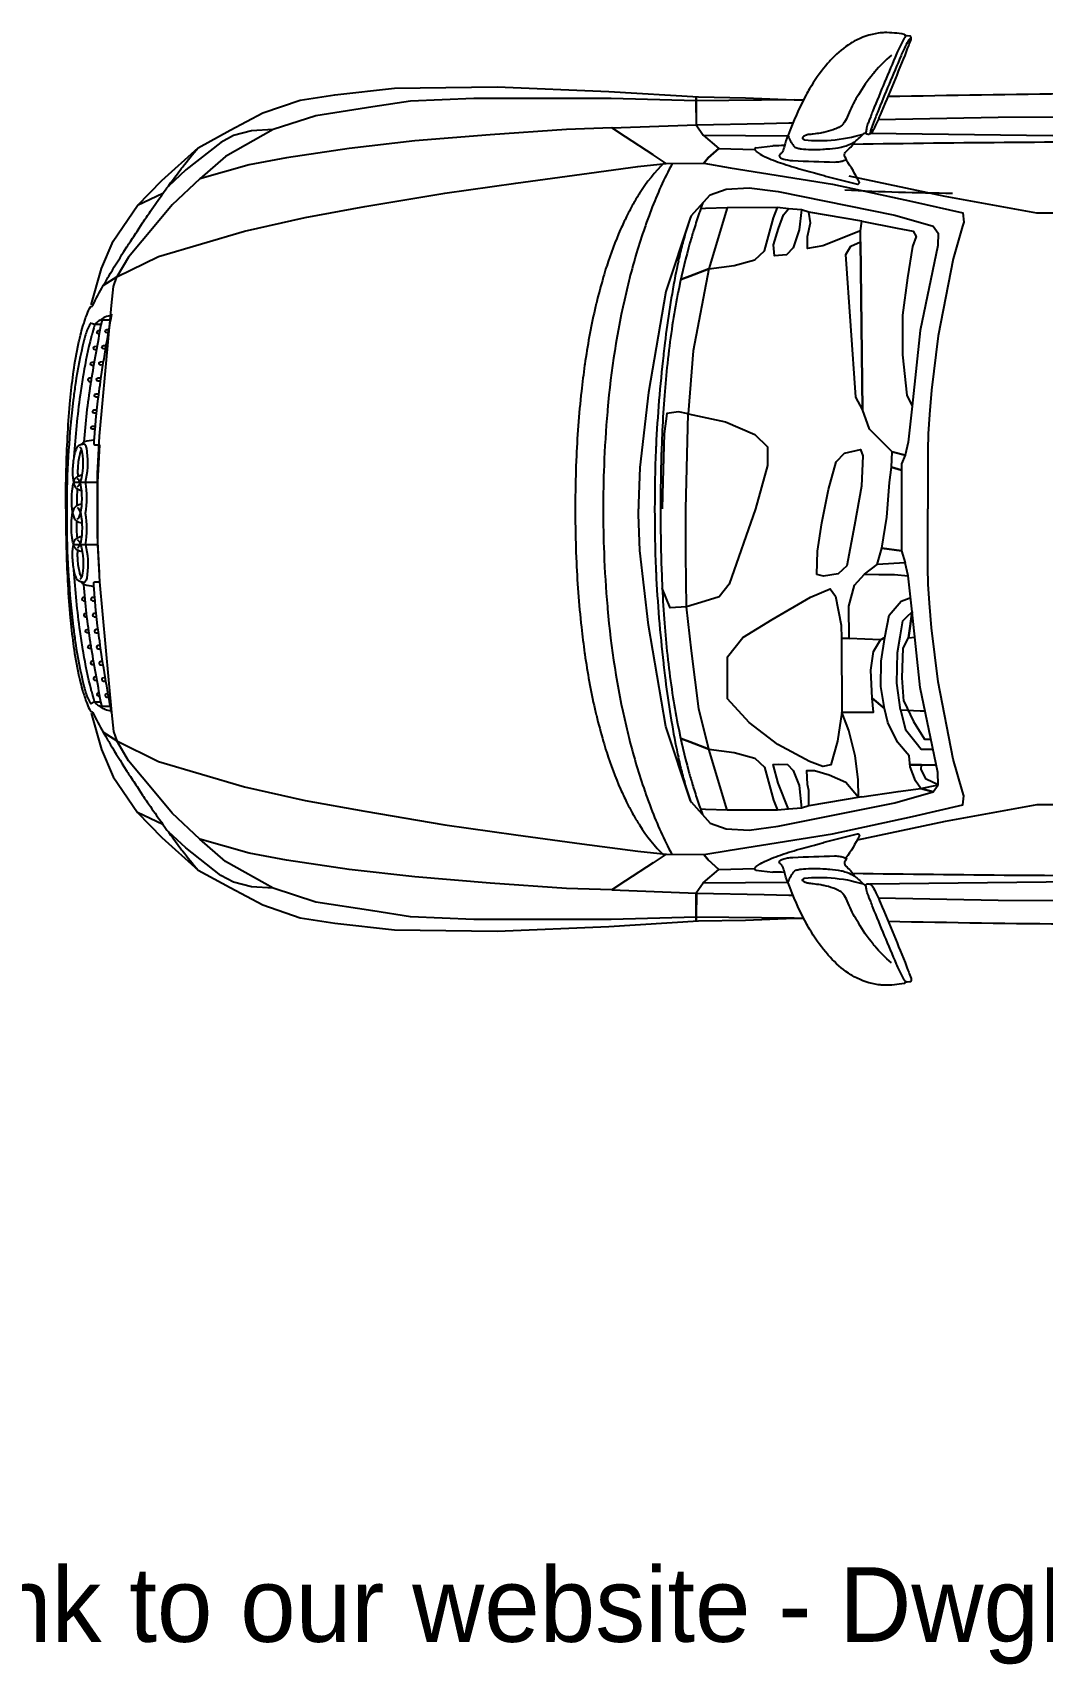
# Model space of a CAD drawing. Header units: millimetres. Extents: x -736 to -723.1, y -2314.2 to -2307.3.
# Drawn here: x -727.963 to -725.656, y -2314.202 to -2310.474 of the extents above; entities that cross this region are included whole.
import ezdxf

# ---------------------------------------------------------------- set-up
doc = ezdxf.new("R2010")
doc.units = ezdxf.units.MM
doc.layers.add('dwgFree.com-automobile', color=251, linetype='Continuous')
doc.layers.add('DwgFree.com-Lineas perimetro', color=250, linetype='Continuous')

msp = doc.modelspace()

# ---------------------------------------------------------------- linework, layer by layer
at = {"layer": 'dwgFree.com-automobile', "color": 18, "true_color": 0x000000}
msp.add_arc((-725.5859, -2311.4649), 0.9542, 177.1802, 177.7772, dxfattribs=at)
at = {"layer": 'DwgFree.com-Lineas perimetro', "color": 18, "true_color": 0x000000}
for p, q in [((-726.3106, -2310.7373), (-726.2723, -2310.7328)), ((-725.8781, -2310.8485), (-726.0979, -2310.8021)), ((-725.6688, -2310.8865), (-725.8781, -2310.8485)), ((-726.4597, -2310.8956), (-726.4599, -2310.896)), ((-726.4721, -2310.9333), (-726.473, -2310.9367)), ((-726.4865, -2310.99), (-726.488, -2310.9966)), ((-726.5217, -2311.2082), (-726.5221, -2311.2116)), ((-727.8698, -2311.5016), (-727.8153, -2311.5016)), ((-727.8698, -2311.6434), (-727.8153, -2311.6434)), ((-725.9627, -2311.7154), (-725.97, -2311.6856)), ((-725.9539, -2311.7976), (-725.9627, -2311.7154)), ((-725.9353, -2311.9705), (-725.9539, -2311.7976)), ((-726.5221, -2311.9149), (-726.5217, -2311.9182)), ((-725.8954, -2312.1646), (-725.9353, -2311.9705)), ((-726.488, -2312.1298), (-726.4865, -2312.1364)), ((-726.473, -2312.1897), (-726.4721, -2312.1931)), ((-725.9058, -2312.2087), (-725.8942, -2312.1928)), ((-725.8942, -2312.1928), (-725.8954, -2312.1646)), ((-726.4599, -2312.2304), (-726.4597, -2312.2308)), ((-726.4588, -2312.232), (-726.4151, -2312.2803)), ((-726.0691, -2312.22), (-726.1896, -2312.2408)), ((-725.9933, -2312.2338), (-725.9058, -2312.2087)), ((-726.4259, -2312.2488), (-726.4368, -2312.2485)), ((-726.3761, -2312.2503), (-726.4259, -2312.2488)), ((-726.2614, -2312.251), (-726.3761, -2312.2503)), ((-726.2362, -2312.2483), (-726.2614, -2312.251)), ((-726.2596, -2312.2876), (-725.9933, -2312.2338)), ((-726.2066, -2312.2463), (-726.2362, -2312.2483)), ((-726.1896, -2312.2408), (-726.2066, -2312.2463)), ((-725.6688, -2312.2385), (-725.8781, -2312.2765)), ((-726.4151, -2312.2803), (-726.379, -2312.2931)), ((-726.379, -2312.2931), (-726.3263, -2312.2962)), ((-726.3263, -2312.2962), (-726.2596, -2312.2876)), ((-725.8781, -2312.2765), (-726.0795, -2312.319))]:
    msp.add_line(p, q, dxfattribs=at)
for points in [[(-725.9685, -2310.4831), (-725.9705, -2310.4796, 0.040095), (-725.9708, -2310.4791, 0.174622), (-725.9719, -2310.4784, 0.054413), (-726.0172, -2310.4743, 0.028724), (-726.0271, -2310.475), (-726.0312, -2310.4756, 0.095272), (-726.0859, -2310.4938), (-726.0882, -2310.4951, 0.021558), (-726.0993, -2310.5021, 0.05552), (-726.1413, -2310.5382, 0.015), (-726.1473, -2310.545), (-726.1512, -2310.5498, 0.039279), (-726.1882, -2310.6024), (-726.1883, -2310.6027, 0.009375), (-726.1962, -2310.6167, 0.03842), (-726.237, -2310.7083, 0.175283), (-726.237, -2310.7103, 0.073202), (-726.2248, -2310.7326, 0.160832), (-726.2174, -2310.7377, 0.036442), (-726.2085, -2310.7397, 0.016653), (-726.2069, -2310.7399), (-726.2019, -2310.7403, 0.034053), (-726.1581, -2310.7406, 0.004831), (-726.1424, -2310.7395), (-726.1419, -2310.7395, 0.026478), (-726.1163, -2310.7361, 0.041841), (-726.1048, -2310.7329), (-726.1014, -2310.7317, 0.04236), (-726.0865, -2310.7247, 0.042786), (-726.0832, -2310.7224, 0.00742), (-726.0761, -2310.7163, 0.031458), (-726.0666, -2310.7069, -0.044702), (-726.0651, -2310.7054, -0.18864), (-726.0598, -2310.7038), (-726.0594, -2310.7038)], [(-725.9561, -2310.4891, 0.730438), (-725.9585, -2310.4877, 0.075801), (-725.9629, -2310.4933, 0.019378), (-725.9714, -2310.5097), (-725.9735, -2310.5142, 0.00823), (-725.9791, -2310.5268, 0.005888), (-726.0333, -2310.6569, 0.002398), (-726.0383, -2310.6696), (-726.0445, -2310.6855, 0.040259), (-726.0499, -2310.7034, 0.618824), (-726.0486, -2310.7045), (-726.0486, -2310.7045, 0.039675), (-726.0483, -2310.7043)], [(-726.0011, -2310.5259, 0.042838), (-726.0394, -2310.564), (-726.0402, -2310.5649, 0.005807), (-726.0431, -2310.5683, 0.036443), (-726.0767, -2310.6167, 0.000527), (-726.0821, -2310.6258), (-726.0827, -2310.6269, 0.040247), (-726.1023, -2310.6671, -0.077895), (-726.1112, -2310.6824), (-726.1117, -2310.683, -0.110827), (-726.1215, -2310.6908), (-726.1222, -2310.6911, -0.024829), (-726.1345, -2310.6962, -0.034097), (-726.1556, -2310.7023), (-726.157, -2310.7026, -0.012743), (-726.1627, -2310.7037, -0.009407), (-726.1797, -2310.7061, -0.007632), (-726.182, -2310.7063, 0.004526), (-726.189, -2310.707, 0.072924), (-726.1976, -2310.7093), (-726.1981, -2310.7095, 0.01247), (-726.1996, -2310.7102, 0.060816), (-726.2019, -2310.7117), (-726.2022, -2310.7119, 0.036031), (-726.2034, -2310.713, 0.269995), (-726.204, -2310.7158, 0.120147), (-726.2035, -2310.7166, 0.092995), (-726.2004, -2310.7186, 0.072006), (-726.1988, -2310.719, 0.024485), (-726.1692, -2310.7209, 0.021217), (-726.1482, -2310.7203), (-726.1387, -2310.7196, 0.057596), (-726.0657, -2310.7059)], [(-727.8875, -2311.5625, -0.007317), (-727.8865, -2311.4731, -0.014627), (-727.8782, -2311.3233, -0.000481), (-727.8781, -2311.3225, -0.012057), (-727.8714, -2311.2619), (-727.8696, -2311.2484, -0.019467), (-727.8583, -2311.1844), (-727.8582, -2311.1837, -0.006749), (-727.8556, -2311.1724), (-727.8539, -2311.1656, -0.014369), (-727.8483, -2311.1451, -0.001076), (-727.845, -2311.1343), (-727.845, -2311.1343, -0.041853), (-727.8313, -2311.1007, -0.282742), (-727.8296, -2311.0997), (-727.8293, -2311.0997, 0.285642), (-727.8259, -2311.0975, -0.015568), (-727.8018, -2311.0522), (-727.7962, -2311.0425, -0.003492), (-727.7895, -2311.031, -0.008611), (-727.7547, -2310.9744), (-727.7479, -2310.9638, -0.001948), (-727.7398, -2310.9513, -0.002426), (-727.7197, -2310.9206), (-727.7119, -2310.9088, -0.004159), (-727.6941, -2310.8825, -0.004165), (-727.6656, -2310.8418, -0.002771), (-727.6532, -2310.8247), (-727.6479, -2310.8174, -0.0071), (-727.6229, -2310.7841), (-727.6207, -2310.7813, -0.012327), (-727.5851, -2310.7375)], [(-726.3106, -2310.7373, 0.396041), (-726.3131, -2310.7394, 0.075187), (-726.313, -2310.7415, 0.088688), (-726.3125, -2310.7427, 0.044298), (-726.3112, -2310.7446, 0.056036), (-726.3098, -2310.7459, 0.046156), (-726.2923, -2310.7565, 0.005895), (-726.2909, -2310.7571), (-726.2909, -2310.7572, 0.026501), (-726.2495, -2310.7735), (-726.2472, -2310.7742, 0.009319), (-726.2235, -2310.7817, 0.004974), (-726.1771, -2310.7948), (-726.1642, -2310.7983, 0.001161), (-726.1514, -2310.8018, 0.004067), (-726.0789, -2310.8204, 0.637974), (-726.0748, -2310.8153, 0.041135), (-726.105, -2310.7647)], [(-726.2451, -2310.7323, 0.000144), (-726.2723, -2310.7328)], [(-726.2371, -2310.7091, 0.262188), (-726.2379, -2310.7097, 0.034169), (-726.2453, -2310.7331, -0.060971), (-726.2503, -2310.7464, -0.039938), (-726.2515, -2310.7483, -0.061398), (-726.2559, -2310.7529), (-726.2562, -2310.7531, 0.261377), (-726.2573, -2310.7557, 0.036573), (-726.257, -2310.7569, 0.19754), (-726.2543, -2310.7603, 0.080829), (-726.244, -2310.764), (-726.2384, -2310.7651, 0.035169), (-726.2264, -2310.7665, 0.005928), (-726.131, -2310.7698, 0.057074), (-726.118, -2310.7686), (-726.1163, -2310.7682, 0.049097), (-726.1049, -2310.7647, 0.475324), (-726.1042, -2310.7625), (-726.1069, -2310.7587, -0.087624), (-726.108, -2310.7562, -0.150751), (-726.1077, -2310.7497, -0.133773), (-726.1054, -2310.7464, 0.068443), (-726.0845, -2310.7234)], [(-725.2643, -2310.8704, 0.012934), (-725.2789, -2310.8402, 0.001617), (-725.2803, -2310.8375), (-725.2844, -2310.8297, 0.005718), (-725.2979, -2310.8046, 0.006801), (-725.3082, -2310.7866), (-725.3119, -2310.7803, 0.009079), (-725.3233, -2310.7617, 0.008378), (-725.3295, -2310.7524), (-725.3315, -2310.7494, 0.037585), (-725.3521, -2310.7238, 0.003895), (-726.0891, -2310.7296, 0.003895)], [(-726.5196, -2310.771, 0.057501), (-726.577, -2310.8421), (-726.5778, -2310.8434, 0.012665), (-726.5914, -2310.8662, 0.012702), (-726.6048, -2310.8913), (-726.6063, -2310.8943, 0.012623), (-726.6199, -2310.9236, 0.025431), (-726.6517, -2311.0077), (-726.6521, -2311.0087, 0.007463), (-726.6595, -2311.0332, 0.010247), (-726.6753, -2311.0924), (-726.6754, -2311.0932, 0.00424), (-726.6788, -2311.1073, 0.020326), (-726.7017, -2311.2318), (-726.702, -2311.2343, 0.007835), (-726.7095, -2311.2937, 0.018101), (-726.7212, -2311.4519), (-726.7218, -2311.4664, 0.005848), (-726.7232, -2311.5222, 0.007092), (-726.7232, -2311.6042, 0.005848), (-726.7218, -2311.66), (-726.7212, -2311.6745, 0.018101), (-726.7095, -2311.8327, 0.007835), (-726.702, -2311.8921), (-726.7017, -2311.8946, 0.020326), (-726.6788, -2312.0191, 0.00424), (-726.6754, -2312.0332), (-726.6753, -2312.034, 0.010247), (-726.6595, -2312.0932, 0.007463), (-726.6521, -2312.1177), (-726.6517, -2312.1187, 0.025431), (-726.6199, -2312.2028, 0.012623), (-726.6063, -2312.2321), (-726.6048, -2312.2351, 0.012702), (-726.5914, -2312.2602, 0.012665), (-726.5778, -2312.283), (-726.577, -2312.2843, 0.056771), (-726.5204, -2312.3546)], [(-726.5021, -2310.7735, 0.032151), (-726.55, -2310.879), (-726.5533, -2310.8878, 0.007335), (-726.5647, -2310.9194, 0.020536), (-726.5996, -2311.0359, 0.005843), (-726.6059, -2311.0619), (-726.6075, -2311.0686, 0.034968), (-726.6497, -2311.3357), (-726.6501, -2311.3408, 0.012353), (-726.6578, -2311.4631, 0.018727), (-726.6578, -2311.6633, 0.012353), (-726.6501, -2311.7856), (-726.6497, -2311.7907, 0.034968), (-726.6075, -2312.0578), (-726.6059, -2312.0645, 0.005843), (-726.5996, -2312.0905, 0.020536), (-726.5647, -2312.207, 0.007335), (-726.5533, -2312.2386), (-726.55, -2312.2474, 0.031719), (-726.5028, -2312.3516, 0.031719)], [(-726.4322, -2310.8637, 0.003883), (-726.439, -2310.8828), (-726.4402, -2310.8863, 0.008305), (-726.4519, -2310.9224, 0.005159), (-726.4607, -2310.952, 0.002435), (-726.4637, -2310.9627), (-726.4646, -2310.9659, 0.018774), (-726.489, -2311.0699), (-726.4896, -2311.0729, 0.010617), (-726.5017, -2311.1427, 0.009968), (-726.5118, -2311.2192), (-726.513, -2311.23, 0.00875), (-726.5198, -2311.3031, 0.00699), (-726.5248, -2311.3831), (-726.525, -2311.3884, 0.002773), (-726.526, -2311.4117, 0.006606), (-726.5287, -2311.5273, 0.002587), (-726.5289, -2311.5569), (-726.5289, -2311.5695, 0.002587), (-726.5287, -2311.5991, 0.006606), (-726.526, -2311.7147, 0.002773), (-726.525, -2311.738), (-726.5248, -2311.7433, 0.00699), (-726.5198, -2311.8233, 0.00875), (-726.513, -2311.8964), (-726.5118, -2311.9072, 0.009968), (-726.5017, -2311.9837, 0.010617), (-726.4896, -2312.0535), (-726.489, -2312.0565, 0.018774), (-726.4646, -2312.1605), (-726.4637, -2312.1637, 0.002435), (-726.4607, -2312.1744, 0.005159), (-726.4519, -2312.204, 0.008305), (-726.4402, -2312.2401), (-726.439, -2312.2436, 0.003421), (-726.433, -2312.2604)], [(-724.7271, -2310.8903), (-724.8048, -2310.8899, 0.000582), (-725.6688, -2310.8865)], [(-727.8298, -2311.1383, 0.186053), (-727.8314, -2311.1395, 0.06885), (-727.8427, -2311.1649), (-727.8434, -2311.1673, 0.010068), (-727.8463, -2311.1784, 0.023795), (-727.8654, -2311.2764), (-727.8659, -2311.28, 0.006011), (-727.8705, -2311.3141, 0.028094), (-727.8853, -2311.5434), (-727.8853, -2311.5484, 0.004159), (-727.8853, -2311.5966), (-727.8853, -2311.6016, 0.028094), (-727.8705, -2311.8309, 0.006011), (-727.8659, -2311.865), (-727.8654, -2311.8686, 0.023795), (-727.8463, -2311.9666, 0.010068), (-727.8434, -2311.9778), (-727.8427, -2311.9801, 0.06885), (-727.8314, -2312.0055, 0.186053), (-727.8298, -2312.0068)], [(-727.8069, -2311.1408), (-727.8189, -2311.1408, 0.321817), (-727.8216, -2311.1428, 0.015547), (-727.8283, -2311.1651), (-727.8288, -2311.1666, 0.004335), (-727.8296, -2311.1698, 0.019927), (-727.8472, -2311.2541), (-727.8485, -2311.2615, 0.007243), (-727.8547, -2311.3025, 0.018507), (-727.8688, -2311.4423)], [(-727.7854, -2311.1313), (-727.8027, -2311.1313, 0.3591), (-727.8055, -2311.1336, 0.006876), (-727.8287, -2311.263, 0.001715), (-727.8308, -2311.2759), (-727.8311, -2311.2778, 0.022885), (-727.8459, -2311.4095, 0.022885)], [(-727.7827, -2311.1173, 0.013778), (-727.8101, -2311.2805), (-727.811, -2311.2874, 0.017), (-727.823, -2311.4016, 0.017675), (-727.8234, -2311.4117), (-727.8234, -2311.4128, 0.414214), (-727.8199, -2311.4162), (-727.8107, -2311.4162)], [(-727.7834, -2311.1207, 0.098566), (-727.7981, -2311.1246, 0.011379), (-727.7993, -2311.1252), (-727.8012, -2311.1262, 0.054188), (-727.8214, -2311.1402)], [(-727.8109, -2311.162), (-727.8121, -2311.1621, -1), (-727.8128, -2311.1546), (-727.8094, -2311.1543)], [(-727.7971, -2311.1964), (-727.8009, -2311.1968, -1), (-727.8016, -2311.1893), (-727.7958, -2311.1887)], [(-727.7907, -2311.16), (-727.7932, -2311.1602, -1), (-727.7939, -2311.1527), (-727.7893, -2311.1522)], [(-727.8176, -2311.1985), (-727.8201, -2311.1987, -1), (-727.8208, -2311.1912), (-727.8162, -2311.1907)], [(-727.8031, -2311.2335), (-727.8076, -2311.2337, -1), (-727.808, -2311.2262), (-727.8019, -2311.2259)], [(-727.8288, -2311.2634), (-727.8332, -2311.2635, 1), (-727.833, -2311.271), (-727.83, -2311.271)], [(-727.8239, -2311.2345), (-727.827, -2311.2347, -1), (-727.8274, -2311.2272), (-727.8226, -2311.2269)], [(-727.8086, -2311.2704), (-727.8135, -2311.2705, -1), (-727.8137, -2311.263), (-727.8075, -2311.2628)], [(-727.8136, -2311.307), (-727.8182, -2311.307, -1), (-727.8182, -2311.2995), (-727.8127, -2311.2994)], [(-727.8179, -2311.3437), (-727.8225, -2311.3437, -1), (-727.8225, -2311.3362), (-727.8171, -2311.3362)], [(-727.8214, -2311.3805), (-727.8263, -2311.3805, -1), (-727.8263, -2311.373), (-727.8208, -2311.373)], [(-727.8233, -2311.4056, 0.056874), (-727.8451, -2311.4092, 0.111126), (-727.8469, -2311.4102, 0.04849), (-727.852, -2311.4156)], [(-727.8424, -2311.5016, 0.083934), (-727.8383, -2311.4324, 0.026537), (-727.8393, -2311.4264), (-727.8397, -2311.4246, 0.101852), (-727.8437, -2311.4155, 0.275475), (-727.8464, -2311.4144, 0.099255), (-727.8587, -2311.4185, 0.129787), (-727.8612, -2311.4209, 0.057046), (-727.8664, -2311.4326), (-727.8668, -2311.4339, 0.032321), (-727.8686, -2311.4411, 0.034278), (-727.8722, -2311.4745, 0.016901), (-727.8722, -2311.4783), (-727.8722, -2311.4784, 0.040506), (-727.8694, -2311.5038, 0.075574), (-727.867, -2311.5106), (-727.8668, -2311.511, 0.074087), (-727.8644, -2311.5141, 0.030995), (-727.8637, -2311.5147, 0.128146), (-727.8513, -2311.52, 0.128146)], [(-727.8615, -2311.5118, 0.188223), (-727.8543, -2311.5027, 0.118009), (-727.85, -2311.4313, 0.069514), (-727.8516, -2311.4263), (-727.8517, -2311.4261, 0.106622), (-727.8553, -2311.4216)], [(-727.8513, -2311.4271, 0.055388), (-727.8553, -2311.4361), (-727.8557, -2311.4374, 0.032321), (-727.8571, -2311.4432, 0.034278), (-727.8605, -2311.4749, 0.016901), (-727.8605, -2311.478), (-727.8605, -2311.4781, 0.017239), (-727.8599, -2311.4882)], [(-727.8499, -2311.485, 0.073242), (-727.8604, -2311.4884, 0.214913), (-727.8693, -2311.4993, 0.022321), (-727.8725, -2311.5134, 0.021978), (-727.8738, -2311.5234, 0.043266), (-727.8738, -2311.5612, 0.033123), (-727.872, -2311.5724), (-727.8715, -2311.5745, 0.059932), (-727.8683, -2311.5838, 0.124621), (-727.8634, -2311.5895, 0.133921), (-727.8513, -2311.594)], [(-727.8608, -2311.5167, 0.014822), (-727.8616, -2311.5234, 0.035684), (-727.8621, -2311.5546)], [(-727.8499, -2311.66, -0.073242), (-727.8604, -2311.6566, -0.214913), (-727.8693, -2311.6457, -0.022321), (-727.8725, -2311.6316, -0.021978), (-727.8738, -2311.6216, -0.043266), (-727.8738, -2311.5838, -0.033123), (-727.872, -2311.5726), (-727.8715, -2311.5705, -0.059932), (-727.8683, -2311.5612, -0.124621), (-727.8634, -2311.5555, -0.133921), (-727.8513, -2311.5511)], [(-727.8875, -2311.5625, 0.007317), (-727.8865, -2311.6519, 0.014627), (-727.8782, -2311.8017, 0.000481), (-727.8781, -2311.8025, 0.012057), (-727.8714, -2311.8632), (-727.8696, -2311.8766, 0.019467), (-727.8583, -2311.9406), (-727.8582, -2311.9413, 0.006749), (-727.8556, -2311.9526), (-727.8539, -2311.9595, 0.014369), (-727.8483, -2311.9799, 0.001076), (-727.845, -2311.9907), (-727.845, -2311.9907, 0.041853), (-727.8313, -2312.0243, 0.282742), (-727.8296, -2312.0254), (-727.8293, -2312.0254, -0.285642), (-727.8259, -2312.0275, 0.015568), (-727.8018, -2312.0728), (-727.7962, -2312.0825, 0.003492), (-727.7895, -2312.094, 0.008611), (-727.7547, -2312.1506), (-727.7479, -2312.1613, 0.001948), (-727.7398, -2312.1738, 0.002426), (-727.7197, -2312.2044), (-727.7119, -2312.2163, 0.004159), (-727.6941, -2312.2426, 0.004165), (-727.6656, -2312.2832, 0.002771), (-727.6532, -2312.3004), (-727.6479, -2312.3077, 0.0071), (-727.6229, -2312.341), (-727.6207, -2312.3437, 0.012327), (-727.5851, -2312.3875)], [(-727.8608, -2311.6283, -0.014822), (-727.8616, -2311.6216, -0.035684), (-727.8621, -2311.5904)], [(-727.8424, -2311.6434, -0.083934), (-727.8383, -2311.7126, -0.026537), (-727.8393, -2311.7186), (-727.8397, -2311.7204, -0.101852), (-727.8437, -2311.7295, -0.275475), (-727.8464, -2311.7307, -0.099255), (-727.8587, -2311.7265, -0.129787), (-727.8612, -2311.7241, -0.057046), (-727.8664, -2311.7124), (-727.8668, -2311.7111, -0.032321), (-727.8686, -2311.7039, -0.034278), (-727.8722, -2311.6705, -0.016901), (-727.8722, -2311.6667), (-727.8722, -2311.6666, -0.040506), (-727.8694, -2311.6412, -0.075574), (-727.867, -2311.6344), (-727.8668, -2311.634, -0.074087), (-727.8644, -2311.6309, -0.030995), (-727.8637, -2311.6303, -0.128146), (-727.8513, -2311.625, -0.128146)], [(-727.8615, -2311.6332, -0.188223), (-727.8543, -2311.6423, -0.118009), (-727.85, -2311.7137, -0.069514), (-727.8516, -2311.7187), (-727.8517, -2311.7189, -0.106622), (-727.8553, -2311.7235)], [(-727.8513, -2311.7179, -0.055388), (-727.8553, -2311.7089), (-727.8557, -2311.7076, -0.032321), (-727.8571, -2311.7018, -0.034278), (-727.8605, -2311.6701, -0.016901), (-727.8605, -2311.667), (-727.8605, -2311.6669, -0.017239), (-727.8599, -2311.6569)], [(-727.8069, -2312.0042), (-727.8189, -2312.0042, -0.321817), (-727.8216, -2312.0022, -0.015547), (-727.8283, -2311.9799), (-727.8288, -2311.9784, -0.004335), (-727.8296, -2311.9752, -0.019927), (-727.8472, -2311.8909), (-727.8485, -2311.8835, -0.007243), (-727.8547, -2311.8425, -0.018507), (-727.8688, -2311.7027)], [(-727.8233, -2311.7395, -0.056874), (-727.8451, -2311.7358, -0.111126), (-727.8469, -2311.7348, -0.04849), (-727.852, -2311.7295)], [(-727.7854, -2312.0137), (-727.8027, -2312.0137, -0.3591), (-727.8055, -2312.0114, -0.006876), (-727.8287, -2311.882, -0.001715), (-727.8308, -2311.8691), (-727.8311, -2311.8672, -0.022885), (-727.8459, -2311.7355, -0.022885)], [(-727.7827, -2312.0277, -0.013778), (-727.8101, -2311.8645), (-727.811, -2311.8576, -0.017), (-727.823, -2311.7435, -0.017675), (-727.8234, -2311.7333), (-727.8234, -2311.7322, -0.414214), (-727.8199, -2311.7288), (-727.8107, -2311.7288)], [(-727.8437, -2311.7645), (-727.847, -2311.7645, 1), (-727.847, -2311.7721), (-727.843, -2311.7721)], [(-727.8214, -2311.7645), (-727.8263, -2311.7645, 1), (-727.8263, -2311.7721), (-727.8208, -2311.7721)], [(-727.84, -2311.8013), (-727.8427, -2311.8013, 1), (-727.8427, -2311.8088), (-727.8392, -2311.8088)], [(-727.8179, -2311.8013), (-727.8225, -2311.8013, 1), (-727.8225, -2311.8088), (-727.8171, -2311.8088)], [(-727.8344, -2311.8455), (-727.8387, -2311.8454, -1), (-727.8387, -2311.8379), (-727.8355, -2311.8379)], [(-727.8136, -2311.838), (-727.8182, -2311.838, 1), (-727.8182, -2311.8455), (-727.8127, -2311.8456)], [(-727.8288, -2311.8816), (-727.8332, -2311.8815, -1), (-727.833, -2311.874), (-727.83, -2311.874)], [(-727.8086, -2311.8747), (-727.8135, -2311.8745, 1), (-727.8137, -2311.8821), (-727.8075, -2311.8822)], [(-727.8239, -2311.9105), (-727.827, -2311.9103, 1), (-727.8274, -2311.9178), (-727.8226, -2311.9181)], [(-727.8031, -2311.9115), (-727.8076, -2311.9113, 1), (-727.808, -2311.9188), (-727.8019, -2311.9191)], [(-727.8176, -2311.9466), (-727.8201, -2311.9463, 1), (-727.8208, -2311.9538), (-727.8162, -2311.9543)], [(-727.7971, -2311.9486), (-727.8009, -2311.9482, 1), (-727.8016, -2311.9557), (-727.7958, -2311.9563)], [(-727.7834, -2312.0243, -0.098566), (-727.7981, -2312.0204, -0.011379), (-727.7993, -2312.0199), (-727.8012, -2312.0188, -0.054188), (-727.8214, -2312.0048)], [(-727.8109, -2311.983), (-727.8121, -2311.9829, 1), (-727.8128, -2311.9904), (-727.8094, -2311.9907)], [(-727.7907, -2311.9851), (-727.7932, -2311.9848, 1), (-727.7939, -2311.9923), (-727.7893, -2311.9928)], [(-725.2643, -2312.2547, -0.012934), (-725.2789, -2312.2848, -0.001617), (-725.2803, -2312.2876), (-725.2844, -2312.2953, -0.005718), (-725.2979, -2312.3204, -0.006801), (-725.3082, -2312.3385), (-725.3119, -2312.3447, -0.009079), (-725.3233, -2312.3633, -0.008378), (-725.3295, -2312.3726), (-725.3315, -2312.3756, -0.037585), (-725.3521, -2312.4012, -0.003895), (-726.0891, -2312.3955, -0.003895)], [(-724.7271, -2312.2348), (-724.8048, -2312.2351, -0.000582), (-725.6688, -2312.2385)], [(-726.3106, -2312.3878, -0.396041), (-726.3131, -2312.3857, -0.075187), (-726.313, -2312.3836, -0.088688), (-726.3125, -2312.3823, -0.044298), (-726.3112, -2312.3804, -0.056036), (-726.3098, -2312.3791, -0.046156), (-726.2923, -2312.3685, -0.005895), (-726.2909, -2312.3679), (-726.2909, -2312.3679, -0.026501), (-726.2495, -2312.3515), (-726.2472, -2312.3508, -0.009319), (-726.2235, -2312.3433, -0.004974), (-726.1771, -2312.3303), (-726.1642, -2312.3267, -0.001161), (-726.1514, -2312.3233, -0.004067), (-726.0789, -2312.3046, -0.637974), (-726.0748, -2312.3097, -0.041135), (-726.105, -2312.3603)], [(-726.2371, -2312.4159, -0.262188), (-726.2379, -2312.4153, -0.034169), (-726.2453, -2312.3919, 0.060971), (-726.2503, -2312.3787, 0.039938), (-726.2515, -2312.3767, 0.061398), (-726.2559, -2312.3722), (-726.2562, -2312.3719, -0.261377), (-726.2573, -2312.3693, -0.036573), (-726.257, -2312.3681, -0.19754), (-726.2543, -2312.3647, -0.080829), (-726.244, -2312.361), (-726.2384, -2312.3599, -0.035169), (-726.2264, -2312.3585, -0.005928), (-726.131, -2312.3553, -0.057074), (-726.118, -2312.3564), (-726.1163, -2312.3568, -0.049097), (-726.1049, -2312.3604, -0.475324), (-726.1042, -2312.3625), (-726.1069, -2312.3664, 0.087624), (-726.108, -2312.3688, 0.150751), (-726.1077, -2312.3753, 0.133773), (-726.1054, -2312.3786, -0.068443), (-726.0845, -2312.4016)], [(-726.2451, -2312.3928, -0.000144), (-726.2723, -2312.3923)], [(-725.9685, -2312.642), (-725.9705, -2312.6454, -0.040095), (-725.9708, -2312.646, -0.174622), (-725.9719, -2312.6466, -0.054413), (-726.0172, -2312.6508, -0.028724), (-726.0271, -2312.65), (-726.0312, -2312.6495, -0.095272), (-726.0859, -2312.6312), (-726.0882, -2312.6299, -0.021558), (-726.0993, -2312.623, -0.05552), (-726.1413, -2312.5869, -0.015), (-726.1473, -2312.58), (-726.1512, -2312.5753, -0.039279), (-726.1882, -2312.5226), (-726.1883, -2312.5224, -0.009375), (-726.1962, -2312.5083, -0.03842), (-726.237, -2312.4167, -0.175283), (-726.237, -2312.4148, -0.073202), (-726.2248, -2312.3924, -0.160832), (-726.2174, -2312.3873, -0.036442), (-726.2085, -2312.3853, -0.016653), (-726.2069, -2312.3852), (-726.2019, -2312.3848, -0.034053), (-726.1581, -2312.3844, -0.004831), (-726.1424, -2312.3855), (-726.1419, -2312.3856, -0.026478), (-726.1163, -2312.389, -0.041841), (-726.1048, -2312.3922), (-726.1014, -2312.3934, -0.04236), (-726.0865, -2312.4004, -0.042786), (-726.0832, -2312.4027, -0.00742), (-726.0761, -2312.4088, -0.031458), (-726.0666, -2312.4182, 0.044702), (-726.0651, -2312.4196, 0.18864), (-726.0598, -2312.4212), (-726.0594, -2312.4212)], [(-726.0011, -2312.5991, -0.042838), (-726.0394, -2312.5611), (-726.0402, -2312.5601, -0.005807), (-726.0431, -2312.5567, -0.036443), (-726.0767, -2312.5083, -0.000527), (-726.0821, -2312.4992), (-726.0827, -2312.4981, -0.040247), (-726.1023, -2312.4579, 0.077895), (-726.1112, -2312.4426), (-726.1117, -2312.442, 0.110827), (-726.1215, -2312.4343), (-726.1222, -2312.4339, 0.024829), (-726.1345, -2312.4288, 0.034097), (-726.1556, -2312.4228), (-726.157, -2312.4225, 0.012743), (-726.1627, -2312.4214, 0.009407), (-726.1797, -2312.419, 0.007632), (-726.182, -2312.4187, -0.004526), (-726.189, -2312.418, -0.072924), (-726.1976, -2312.4158), (-726.1981, -2312.4156, -0.01247), (-726.1996, -2312.4149, -0.060816), (-726.2019, -2312.4134), (-726.2022, -2312.4132, -0.036031), (-726.2034, -2312.412, -0.269995), (-726.204, -2312.4092, -0.120147), (-726.2035, -2312.4085, -0.092995), (-726.2004, -2312.4064, -0.072006), (-726.1988, -2312.406, -0.024485), (-726.1692, -2312.4042, -0.021217), (-726.1482, -2312.4047), (-726.1387, -2312.4054, -0.057596), (-726.0657, -2312.4191)]]:
    msp.add_lwpolyline(points, format="xyb", dxfattribs=at)
for points in [[(-726.0581, -2310.7053, 0.064422), (-726.0542, -2310.7061, 0.147046), (-726.0494, -2310.705, 0.041918), (-726.0472, -2310.7035, 0.099446), (-726.0436, -2310.6991, 0.011653), (-726.0368, -2310.6857), (-726.0346, -2310.6811, 0.009986), (-726.026, -2310.662, 0.008141), (-725.9665, -2310.517, 0.001153), (-725.9633, -2310.5088), (-725.9617, -2310.5044, 0.007848), (-725.9564, -2310.4902, 0.200488), (-725.9568, -2310.4836, 0.266006), (-725.9592, -2310.482), (-725.9649, -2310.4815, 0.124286), (-725.9663, -2310.4818, 0.158942), (-725.9718, -2310.4867, 0.020711), (-725.9813, -2310.5051), (-725.9834, -2310.5095, 0.00823), (-725.9892, -2310.5224, 0.005888), (-726.0435, -2310.6528, 0.002398), (-726.0485, -2310.6656), (-726.0518, -2310.6739, 0.000997), (-726.0544, -2310.6807, 0.038352), (-726.058, -2310.6926), (-726.0584, -2310.6946, 0.051118), (-726.0594, -2310.7035, 0.324652)], [(-726.0581, -2312.4197, -0.064422), (-726.0542, -2312.4189, -0.147046), (-726.0494, -2312.42, -0.041918), (-726.0472, -2312.4216, -0.099446), (-726.0436, -2312.4259, -0.011653), (-726.0368, -2312.4393), (-726.0346, -2312.4439, -0.009986), (-726.026, -2312.463, -0.008141), (-725.9665, -2312.6081, -0.001153), (-725.9633, -2312.6163), (-725.9617, -2312.6206, -0.007848), (-725.9564, -2312.6349, -0.200488), (-725.9568, -2312.6415, -0.266006), (-725.9592, -2312.6431), (-725.9649, -2312.6435, -0.124286), (-725.9663, -2312.6433, -0.158942), (-725.9718, -2312.6383, -0.020711), (-725.9813, -2312.62), (-725.9834, -2312.6155, -0.00823), (-725.9892, -2312.6026, -0.005888), (-726.0435, -2312.4722, -0.002398), (-726.0485, -2312.4594), (-726.0518, -2312.4511, -0.000997), (-726.0544, -2312.4443, -0.038352), (-726.058, -2312.4324), (-726.0584, -2312.4304, -0.051118), (-726.0594, -2312.4215, -0.324652)]]:
    msp.add_lwpolyline(points, format="xyb", close=True, dxfattribs=at)
for points in [[(-727.8293, -2311.0958), (-727.8058, -2311.0133), (-727.7789, -2310.9508), (-727.7237, -2310.8694), (-727.6678, -2310.8122), (-727.5851, -2310.7375), (-727.5119, -2310.6974), (-727.4374, -2310.6577), (-727.3521, -2310.6287), (-727.2726, -2310.6163), (-727.1365, -2310.6011), (-726.9022, -2310.5983), (-726.6465, -2310.6085), (-726.4422, -2310.6212), (-726.3347, -2310.6233), (-726.2231, -2310.6275), (-726.4474, -2310.6297), (-726.4474, -2310.6212), (-726.4474, -2310.6297), (-726.6411, -2310.6244), (-726.9555, -2310.6244), (-727.0997, -2310.6306), (-727.1857, -2310.6441), (-727.3163, -2310.6645), (-727.4137, -2310.6959), (-727.5226, -2310.757), (-727.5813, -2310.8083)], [(-726.6398, -2310.692), (-726.4462, -2310.6851), (-726.4474, -2310.6297), (-726.4474, -2310.6851), (-726.4315, -2310.7087), (-726.3952, -2310.7391), (-726.4199, -2310.7605), (-726.43, -2310.7728), (-726.4199, -2310.7605), (-726.3952, -2310.7391), (-726.313, -2310.7415)], [(-726.2231, -2310.6275), (-726.2017, -2310.6276)], [(-725.2863, -2310.6664), (-725.7571, -2310.668), (-726.031, -2310.6735)], [(-727.8107, -2311.7088), (-727.8153, -2311.6235), (-727.8153, -2311.4816), (-727.8107, -2311.3963), (-727.7827, -2311.0973), (-727.7786, -2311.0542), (-727.7707, -2311.0324), (-727.8018, -2311.0522), (-727.7707, -2311.0324), (-727.6757, -2310.9859), (-727.4791, -2310.928), (-727.3404, -2310.8966), (-727.2042, -2310.8718), (-727.0211, -2310.8407), (-726.8595, -2310.8179), (-726.7086, -2310.7976), (-726.5809, -2310.7804), (-726.5156, -2310.7736), (-726.5454, -2310.7537), (-726.6084, -2310.7126), (-726.6398, -2310.692), (-726.7437, -2310.6958), (-726.9176, -2310.7075), (-727.0898, -2310.7218), (-727.2403, -2310.7387), (-727.383, -2310.76), (-727.4685, -2310.7765), (-727.5813, -2310.8083), (-727.6447, -2310.8678), (-727.6816, -2310.9124), (-727.7446, -2310.987), (-727.7707, -2311.0324)], [(-727.4137, -2310.6959), (-727.463, -2310.6988), (-727.5043, -2310.7095), (-727.5329, -2310.7253), (-727.6135, -2310.788), (-727.6532, -2310.8247)], [(-726.4462, -2310.6851), (-726.2922, -2310.6815), (-726.2354, -2310.6801), (-726.2262, -2310.6801)], [(-726.4315, -2310.7087), (-726.2379, -2310.7097)], [(-725.1862, -2310.7201), (-725.253, -2310.7137), (-725.3603, -2310.7114), (-725.5138, -2310.7114), (-726.0494, -2310.705)], [(-726.5156, -2310.7736), (-726.43, -2310.7728), (-726.3697, -2310.7831), (-726.1355, -2310.8204), (-725.9529, -2310.8601), (-725.8378, -2310.8862), (-725.8354, -2310.9069), (-725.839, -2310.9167), (-725.8603, -2310.9911), (-725.894, -2311.1673), (-725.9097, -2311.2908), (-725.9142, -2311.3469), (-725.9172, -2311.3905), (-725.9177, -2311.4281), (-725.9177, -2311.4424), (-725.9183, -2311.5415), (-725.9183, -2311.5625)], [(-727.6656, -2310.8418), (-727.7237, -2310.8694)], [(-726.4588, -2310.8931), (-726.4151, -2310.8448), (-726.379, -2310.8319), (-726.3263, -2310.8289), (-726.2596, -2310.8374), (-725.9933, -2310.8913), (-725.9058, -2310.9164), (-725.8942, -2310.9323), (-725.8954, -2310.9604), (-725.9353, -2311.1545), (-725.9539, -2311.3274), (-725.9627, -2311.4097), (-725.97, -2311.4395), (-725.9992, -2311.4319), (-726.0512, -2311.3799), (-726.0675, -2311.335), (-726.0826, -2311.3069), (-726.1051, -2310.9811), (-726.0941, -2310.9618), (-726.0719, -2310.9521), (-726.0675, -2311.335), (-726.0719, -2310.9521), (-726.0719, -2310.9272), (-726.0691, -2310.905), (-726.1896, -2310.8843), (-726.2066, -2310.8788), (-726.2362, -2310.8768), (-726.2614, -2310.874), (-726.3761, -2310.8747), (-726.4259, -2310.8762), (-726.4368, -2310.8766)], [(-726.3761, -2310.8747), (-726.4182, -2311.0136), (-726.462, -2311.0303), (-726.4824, -2311.0381), (-726.462, -2311.0303), (-726.4182, -2311.0136), (-726.3605, -2311.0062), (-726.3132, -2310.9933), (-726.2909, -2310.9727), (-726.2703, -2310.8971), (-726.2614, -2310.874)], [(-726.2066, -2310.8788), (-726.2118, -2310.9246), (-726.2256, -2310.9658), (-726.241, -2310.9822), (-726.2685, -2310.9839), (-726.2703, -2310.959), (-726.2591, -2310.922), (-726.2479, -2310.8902), (-726.2362, -2310.8768)], [(-726.0719, -2310.9272), (-726.1576, -2310.9616), (-726.1929, -2310.9676), (-726.1929, -2310.9401), (-726.186, -2310.9091), (-726.1896, -2310.8843)], [(-726.4599, -2310.896), (-726.5166, -2311.0655), (-726.5565, -2311.2968), (-726.5763, -2311.4676), (-726.5789, -2311.5503), (-726.5789, -2311.5625)], [(-726.0691, -2310.905), (-725.9877, -2310.9208), (-725.9515, -2310.9278), (-725.9446, -2310.94), (-725.9528, -2310.963), (-725.9647, -2311.0345), (-725.9757, -2311.1198), (-725.9757, -2311.2106), (-725.9657, -2311.3023), (-725.9539, -2311.3274)], [(-726.4182, -2311.0136), (-726.4539, -2311.2015), (-726.4658, -2311.3455), (-726.3803, -2311.3633), (-726.3131, -2311.3926), (-726.2839, -2311.4207), (-726.2839, -2311.4629), (-726.3114, -2311.5625)], [(-727.8298, -2311.1383), (-727.8214, -2311.1402)], [(-726.4706, -2311.5625), (-726.4658, -2311.3455), (-726.4877, -2311.3409), (-726.5141, -2311.3442), (-726.5201, -2311.391), (-726.5231, -2311.4996), (-726.5248, -2311.5625)], [(-727.8107, -2311.4162), (-727.8153, -2311.5016), (-727.8153, -2311.6434), (-727.8107, -2311.7288), (-727.7827, -2312.0277), (-727.7786, -2312.0709), (-727.7707, -2312.0926), (-727.8018, -2312.0728), (-727.7707, -2312.0926), (-727.6757, -2312.1391), (-727.4791, -2312.1971), (-727.3404, -2312.2284), (-727.2042, -2312.2533), (-727.0211, -2312.2844), (-726.8595, -2312.3071), (-726.7086, -2312.3274), (-726.5809, -2312.3447), (-726.5156, -2312.3514), (-726.5454, -2312.3713), (-726.6084, -2312.4125), (-726.6398, -2312.433), (-726.7437, -2312.4293), (-726.9176, -2312.4175), (-727.0898, -2312.4032), (-727.2403, -2312.3863), (-727.383, -2312.3651), (-727.4685, -2312.3486), (-727.5813, -2312.3167), (-727.6447, -2312.2573), (-727.6816, -2312.2127), (-727.7446, -2312.1381), (-727.7707, -2312.0926)], [(-726.1896, -2312.2408), (-726.1896, -2312.2054), (-726.193, -2312.192), (-726.1942, -2312.16), (-726.1767, -2312.16), (-726.143, -2312.1699), (-726.1052, -2312.1868), (-726.0848, -2312.2112), (-726.0764, -2312.2213), (-726.0772, -2312.1804), (-726.0842, -2312.1263), (-726.0987, -2312.0687), (-726.1141, -2312.0269), (-726.0423, -2312.0269), (-726.0449, -2311.9949), (-726.0479, -2311.9311), (-726.042, -2311.8878), (-726.0258, -2311.8614), (-726.0977, -2311.8585), (-726.1153, -2311.8578), (-726.0977, -2311.8585), (-726.0986, -2311.7848), (-726.0856, -2311.7368), (-726.0625, -2311.7118), (-726.0339, -2311.6897), (-726.0228, -2311.6518), (-726.0117, -2311.5816), (-726.0052, -2311.5018), (-726.0011, -2311.4672), (-725.9992, -2311.4319), (-725.97, -2311.4395), (-725.9778, -2311.4595), (-725.9783, -2311.474), (-726.0011, -2311.4672), (-725.9783, -2311.474), (-725.9783, -2311.6579), (-726.0228, -2311.6518), (-725.9783, -2311.6579), (-725.97, -2311.6856), (-726.0339, -2311.6897)], [(-726.1714, -2311.7121), (-726.17, -2311.6588), (-726.1604, -2311.5942), (-726.145, -2311.5177), (-726.1277, -2311.4549), (-726.1085, -2311.4349), (-726.0716, -2311.4267), (-726.0666, -2311.4412), (-726.0694, -2311.5104), (-726.0858, -2311.5992), (-726.103, -2311.6925), (-726.1226, -2311.7107), (-726.1563, -2311.7157), (-726.1714, -2311.7121)], [(-726.4599, -2312.2291), (-726.5166, -2312.0595), (-726.5565, -2311.8283), (-726.5763, -2311.6574), (-726.5789, -2311.5748), (-726.5789, -2311.5625)], [(-726.5156, -2312.3514), (-726.43, -2312.3523), (-726.3697, -2312.3419), (-726.1355, -2312.3047), (-725.9529, -2312.265), (-725.8378, -2312.2388), (-725.8354, -2312.2182), (-725.839, -2312.2084), (-725.8603, -2312.1339), (-725.894, -2311.9577), (-725.9097, -2311.8342), (-725.9142, -2311.7781), (-725.9172, -2311.7346), (-725.9177, -2311.697), (-725.9177, -2311.6826), (-725.9183, -2311.5836), (-725.9183, -2311.5625)], [(-726.3114, -2311.5625), (-726.3716, -2311.7347), (-726.3946, -2311.7633), (-726.4265, -2311.7732), (-726.4693, -2311.7864), (-726.4706, -2311.6675), (-726.4706, -2311.5625)], [(-726.4182, -2312.1114), (-726.441, -2312.0195), (-726.4577, -2311.8863), (-726.4693, -2311.7864), (-726.5069, -2311.7884), (-726.5248, -2311.7433)], [(-726.3756, -2311.9965), (-726.3756, -2311.9004), (-726.3404, -2311.8564), (-726.2736, -2311.8154), (-726.1862, -2311.7638), (-726.1411, -2311.7451), (-726.1288, -2311.7615), (-726.1159, -2311.8283), (-726.1153, -2311.8587), (-726.1141, -2312.0269), (-726.1241, -2312.0932), (-726.1399, -2312.1471), (-726.1575, -2312.1511), (-726.1881, -2312.1392), (-726.2603, -2312.1006), (-726.3259, -2312.0503), (-726.3756, -2311.9965)], [(-726.0625, -2311.7118), (-726.0296, -2311.7125), (-725.994, -2311.7125), (-725.9627, -2311.7154)], [(-726.0691, -2312.22), (-725.986, -2312.2083), (-725.9339, -2312.2012), (-725.9058, -2312.2087), (-725.9339, -2312.2012), (-725.9461, -2312.1835), (-725.9582, -2312.1517), (-725.9607, -2312.1265), (-725.9874, -2312.0953), (-726.0096, -2312.0505), (-726.0171, -2312.0183), (-726.0449, -2311.9949), (-726.0171, -2312.0183), (-726.025, -2311.9682), (-726.0244, -2311.9104), (-726.016, -2311.8565), (-726.0258, -2311.8614), (-726.016, -2311.8565), (-726.0065, -2311.805), (-725.9792, -2311.7734), (-725.9606, -2311.7661), (-725.9573, -2311.7658)], [(-725.9806, -2312.0218), (-725.9891, -2311.9606), (-725.9872, -2311.8906), (-725.9814, -2311.8543), (-725.9753, -2311.8182), (-725.9657, -2311.8086), (-725.9539, -2311.7976)], [(-725.973, -2312.0015), (-725.9767, -2311.9484), (-725.9742, -2311.8808), (-725.9622, -2311.8567), (-725.9539, -2311.7976), (-725.9622, -2311.8567), (-725.9477, -2311.8551)], [(-727.8306, -2312.0068), (-727.8216, -2312.0022)], [(-725.973, -2312.0015), (-725.9508, -2312.0479), (-725.9252, -2312.0884), (-725.911, -2312.0884)], [(-727.8293, -2312.0292), (-727.8058, -2312.1118), (-727.7789, -2312.1742), (-727.7237, -2312.2557), (-727.6678, -2312.3128), (-727.5851, -2312.3875), (-727.5119, -2312.4276), (-727.4374, -2312.4673), (-727.3521, -2312.4963), (-727.2726, -2312.5087), (-727.1365, -2312.524), (-726.9022, -2312.5268), (-726.6465, -2312.5165), (-726.4422, -2312.5038), (-726.3347, -2312.5017), (-726.2231, -2312.4976), (-726.4474, -2312.4954), (-726.4474, -2312.5038), (-726.4474, -2312.4954), (-726.6411, -2312.5006), (-726.9555, -2312.5006), (-727.0997, -2312.4944), (-727.1857, -2312.481), (-727.3163, -2312.4605), (-727.4137, -2312.4292), (-727.5226, -2312.368), (-727.5813, -2312.3167)], [(-725.9806, -2312.0218), (-725.9692, -2312.0663), (-725.9448, -2312.0971), (-725.9333, -2312.1115), (-725.9063, -2312.1115)], [(-725.9806, -2312.0218), (-725.9356, -2312.0236), (-725.9245, -2312.0238)], [(-726.3761, -2312.2503), (-726.4182, -2312.1114), (-726.462, -2312.0947), (-726.4824, -2312.087), (-726.462, -2312.0947), (-726.4182, -2312.1114), (-726.3605, -2312.1188), (-726.3132, -2312.1317), (-726.2909, -2312.1523), (-726.2703, -2312.2279), (-726.2614, -2312.251)], [(-726.2362, -2312.2483), (-726.26, -2312.1891), (-726.2716, -2312.1461), (-726.2594, -2312.1455), (-726.2384, -2312.1467), (-726.2256, -2312.16), (-726.2117, -2312.1944), (-726.2066, -2312.2463)], [(-725.8942, -2312.1928), (-725.9215, -2312.1797), (-725.9333, -2312.1579), (-725.9327, -2312.1474), (-725.9586, -2312.1474), (-725.9327, -2312.1474), (-725.9054, -2312.1474), (-725.8989, -2312.1474)], [(-725.9339, -2312.2012), (-725.8942, -2312.1928)], [(-727.6656, -2312.2832), (-727.7237, -2312.2557)], [(-727.4137, -2312.4292), (-727.463, -2312.4262), (-727.5043, -2312.4155), (-727.5329, -2312.3997), (-727.6135, -2312.3371), (-727.6532, -2312.3004)], [(-726.6398, -2312.433), (-726.4462, -2312.44), (-726.4474, -2312.4954), (-726.4474, -2312.4399), (-726.4315, -2312.4164), (-726.3952, -2312.3859), (-726.4199, -2312.3645), (-726.43, -2312.3523), (-726.4199, -2312.3645), (-726.3952, -2312.3859), (-726.313, -2312.3836)], [(-726.4315, -2312.4164), (-726.2379, -2312.4153)], [(-726.3106, -2312.3878), (-726.2723, -2312.3923)], [(-725.1862, -2312.4049), (-725.253, -2312.4114), (-725.3603, -2312.4136), (-725.5138, -2312.4136), (-726.0494, -2312.42)], [(-726.4462, -2312.44), (-726.2922, -2312.4436), (-726.2354, -2312.4449), (-726.2262, -2312.4449)], [(-725.2863, -2312.4586), (-725.7571, -2312.457), (-726.031, -2312.4516)], [(-726.2231, -2312.4976), (-726.2044, -2312.4976), (-726.2024, -2312.4965)]]:
    msp.add_lwpolyline(points, dxfattribs=at)
for centre, radius, start, end in [((-724.9393, -2367.048), 56.4376, 90.65233, 91.08544), ((-725.8378, -2306.1564), 4.6844, 266.6988, 269.708), ((-725.8894, -2311.1032), 0.607, 160.0405, 163.7462), ((-724.2915, -2311.683), 2.3067, 159.9744, 160.0405), ((-725.3191, -2311.2525), 1.1966, 165.5625, 167.3269), ((-725.9234, -2311.0969), 0.5725, 163.7462, 165.5625), ((-725.557, -2311.206), 0.9542, 167.3269, 168.7653), ((-724.4124, -2311.4333), 2.1212, 168.7653, 173.2295), ((-719.4188, -2312.0262), 7.1499, 173.22952, 173.43049), ((-723.3783, -2311.5736), 3.1645, 173.4305, 177.1802), ((-723.0524, -2311.5632), 3.4897, 177.7772, 182.2228), ((-728.0568, -2311.5377), 0.2175, 350.8029, 9.575), ((-728.0568, -2311.6073), 0.2175, 350.425, 9.1971), ((-725.5859, -2311.6615), 0.9542, 182.2228, 182.8198), ((-723.3783, -2311.5528), 3.1645, 182.8198, 186.5695), ((-719.4188, -2311.1002), 7.1499, 186.56951, 186.77048), ((-724.4124, -2311.6931), 2.1212, 186.7705, 191.2347), ((-725.557, -2311.9204), 0.9542, 191.2347, 192.6731), ((-725.3191, -2311.8739), 1.1966, 192.6731, 194.4375), ((-725.9234, -2312.0295), 0.5725, 194.4375, 196.2538), ((-725.8894, -2312.0232), 0.607, 196.2538, 199.9595), ((-724.2915, -2311.4434), 2.3067, 199.9595, 200.0256), ((-724.9393, -2256.077), 56.4376, 268.91456, 269.34767)]:
    msp.add_arc(centre, radius, start, end, dxfattribs=at)
msp.add_ellipse((-727.8625, -2311.5392), major_axis=(0, 0.0467), ratio=0.26216, start_param=3.22793, end_param=6.196848, dxfattribs=at)
at = {"layer": 'DwgFree.com-Lineas perimetro', "color": 18, "true_color": 0x000000, "extrusion": (0, 0, -1)}
msp.add_ellipse((-727.8625, -2311.6059), major_axis=(0, -0.0467), ratio=0.26216, start_param=3.22793, end_param=6.196848, dxfattribs=at)

# ---------------------------------------------------------------- texts
at = {"layer": 'DwgFree.com-Lineas perimetro', "color": 1}
msp.add_text('It is forbidden to use our files on their websites and blogs, without specifying a link to our website - DwgFree.com', height=0.170538, dxfattribs=at).set_placement((-736.071, -2314.1508))

doc.saveas('drawing.dxf')
